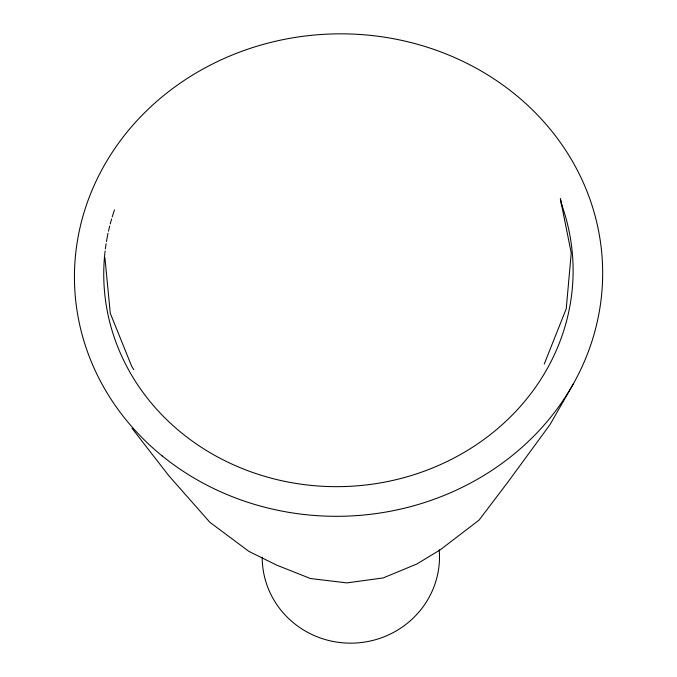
<?xml version="1.0" encoding="UTF-8"?>
<svg xmlns="http://www.w3.org/2000/svg" width="677" height="677" viewBox="0 0 677 677"><rect width="100%" height="100%" fill="white"/><g stroke="black" fill="none" stroke-linecap="round" stroke-linejoin="round"><path stroke-width="1.02" d="M544.257 364.023L566.243 308.771L571.236 252.995L560.361 198.725L561.859 205.182M573.478 383.597L550.054 424.547L507.902 482.092L479.071 520.088L440.304 549.783L416.871 563.992L383.199 577.93L346.819 582.897L310.413 578.505L276.656 565.109L248.806 551.323L209.912 522.322L168.751 475.643L132.049 428.313M133.733 369.676L131.583 366.062L110.275 313.265L104.935 257.776M561.157 203.218A234.724 214.254 -2.5 0 1 363.354 485.257A234.724 214.254 -2.5 0 1 105.104 251.006M105.367 248.908A234.724 214.254 -2.5 0 1 106.111 243.669M106.45 241.579A234.724 214.254 -2.5 0 1 108.032 233.252M108.481 231.187A234.724 214.254 -2.5 0 1 109.699 226.042M110.224 223.994A234.724 214.254 -2.5 0 1 111.629 218.916M112.23 216.902A234.724 214.254 -2.5 0 1 114.472 209.929M439.204 549.699A88.653 86.106 -2.5 0 1 354.511 643.074A88.653 86.106 -2.5 0 1 262.202 557.222M162.252 455.976A264.165 241.198 -2.5 0 0 597.021 322.827A264.165 241.198 -2.5 0 0 256.371 46.408A264.165 241.198 -2.5 0 0 162.252 455.976"/></g></svg>
